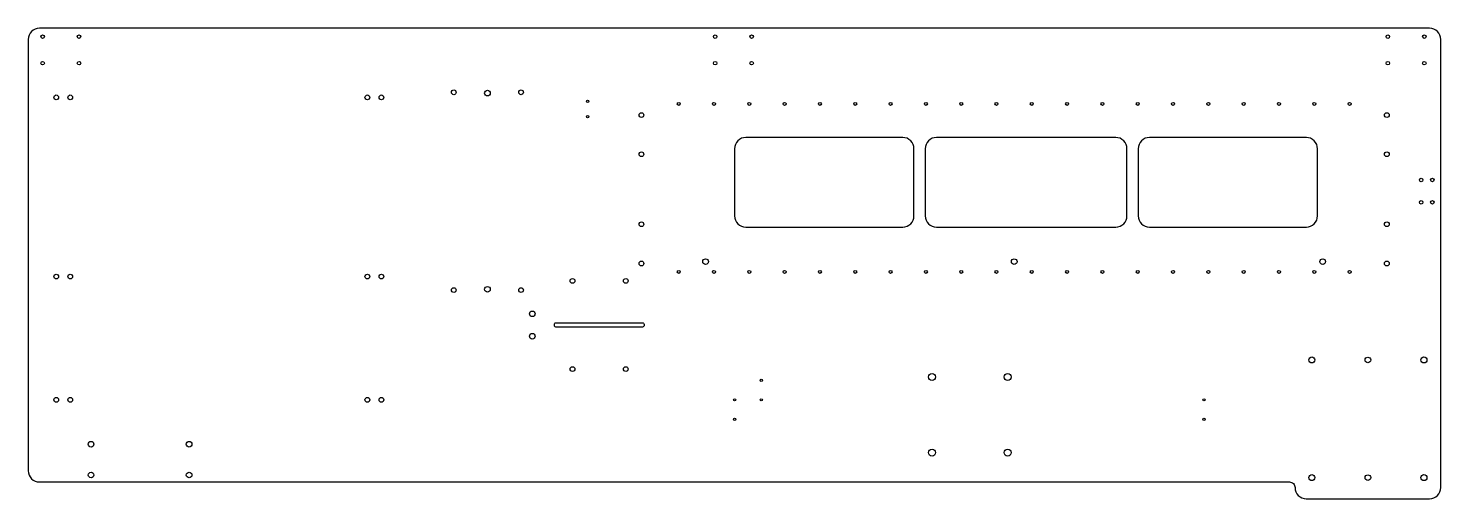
# Model space of a CAD drawing. Header units: inches. Extents: x -63 to 63, y -22 to 20.
import ezdxf

# ---------------------------------------------------------------- set-up
doc = ezdxf.new("R2010")
doc.units = ezdxf.units.IN
doc.layers.get('0').update_dxf_attribs({"linetype": 'CONTINUOUS'})

msp = doc.modelspace()

# ---------------------------------------------------------------- linework, layer by layer
for points in [[(49.5, -20.5, -0.414214), (50, -21, 0.414214), (51, -22), (62, -22, 0.414214), (63, -21), (63, 19, 0.414214), (62, 20), (-62, 20, 0.414214), (-63, 19), (-63, -19.5, 0.414214), (-62, -20.5)], [(1.01, 2.25), (15.01, 2.25, 0.414214), (16.01, 3.25), (16.01, 9.25, 0.414214), (15.01, 10.25), (1.01, 10.25, 0.414214), (0.01, 9.25), (0.01, 3.25, 0.414214)], [(34.01, 10.25), (18.01, 10.25, 0.414214), (17.01, 9.25), (17.01, 3.25, 0.414214), (18.01, 2.25), (34.01, 2.25, 0.414214), (35.01, 3.25), (35.01, 9.25, 0.414214)], [(52.01, 3.25), (52.01, 9.25, 0.414214), (51.01, 10.25), (37.01, 10.25, 0.414214), (36.01, 9.25), (36.01, 3.25, 0.414214), (37.01, 2.25), (51.01, 2.25, 0.414214)], [(-8.2, -6.3, -0.414214), (-8.07, -6.42), (-8.07, -6.55, -0.414214), (-8.2, -6.67), (-15.95, -6.67, -0.414214), (-16.07, -6.55), (-16.07, -6.42, -0.414214), (-15.95, -6.3)]]:
    msp.add_lwpolyline(points, format="xyb", close=True)
for centre, radius in [((-61.72, 19.25), 0.156), ((-58.47, 19.25), 0.156), ((-1.72, 19.25), 0.156), ((1.53, 19.25), 0.156), ((58.28, 19.25), 0.156), ((61.53, 19.25), 0.156), ((-61.72, 16.88), 0.156), ((-58.47, 16.88), 0.156), ((-1.72, 16.88), 0.156), ((1.53, 16.88), 0.156), ((58.28, 16.88), 0.156), ((61.53, 16.88), 0.156), ((-60.5, 13.83), 0.211), ((-59.25, 13.83), 0.211), ((-32.75, 13.83), 0.211), ((-31.5, 13.83), 0.211), ((-25.04, 14.28), 0.211), ((-22.04, 14.21), 0.25), ((-19.04, 14.28), 0.211), ((-13.1, 13.48), 0.101), ((-4.97, 13.25), 0.134), ((-1.83, 13.25), 0.134), ((1.32, 13.25), 0.134), ((4.47, 13.25), 0.134), ((7.62, 13.25), 0.134), ((10.77, 13.25), 0.134), ((13.92, 13.25), 0.134), ((17.07, 13.25), 0.134), ((20.22, 13.25), 0.134), ((23.37, 13.25), 0.134), ((26.52, 13.25), 0.134), ((29.67, 13.25), 0.134), ((32.82, 13.25), 0.134), ((35.97, 13.25), 0.134), ((39.12, 13.25), 0.134), ((42.27, 13.25), 0.134), ((45.42, 13.25), 0.134), ((48.57, 13.25), 0.134), ((51.72, 13.25), 0.134), ((54.87, 13.25), 0.134), ((-13.1, 12.1), 0.101), ((-8.3, 12.25), 0.211), ((58.19, 12.25), 0.211), ((-8.3, 8.75), 0.211), ((58.19, 8.75), 0.211), ((61.25, 6.46), 0.156), ((62.25, 6.46), 0.156), ((61.25, 4.46), 0.156), ((62.25, 4.46), 0.156), ((-8.3, 2.5), 0.211), ((58.19, 2.5), 0.211), ((-8.3, -1), 0.211), ((-2.58, -0.83), 0.25), ((24.95, -0.83), 0.25), ((52.47, -0.83), 0.25), ((58.19, -1), 0.211), ((-60.5, -2.17), 0.211), ((-59.25, -2.17), 0.211), ((-32.75, -2.17), 0.211), ((-31.5, -2.17), 0.211), ((-14.45, -2.55), 0.211), ((-9.7, -2.55), 0.211), ((-4.97, -1.75), 0.134), ((-1.83, -1.75), 0.134), ((1.32, -1.75), 0.134), ((4.47, -1.75), 0.134), ((7.62, -1.75), 0.134), ((10.77, -1.75), 0.134), ((13.92, -1.75), 0.134), ((17.07, -1.75), 0.134), ((20.22, -1.75), 0.134), ((23.37, -1.75), 0.134), ((26.52, -1.75), 0.134), ((29.67, -1.75), 0.134), ((32.82, -1.75), 0.134), ((35.97, -1.75), 0.134), ((39.12, -1.75), 0.134), ((42.27, -1.75), 0.134), ((45.42, -1.75), 0.134), ((48.57, -1.75), 0.134), ((51.72, -1.75), 0.134), ((54.87, -1.75), 0.134), ((-25.04, -3.37), 0.211), ((-22.04, -3.3), 0.25), ((-19.04, -3.37), 0.211), ((-18.04, -5.49), 0.25), ((-18.04, -7.49), 0.25), ((51.5, -9.61), 0.266), ((56.5, -9.61), 0.25), ((61.5, -9.61), 0.266), ((-14.45, -10.42), 0.211), ((-9.7, -10.42), 0.211), ((2.39, -11.42), 0.101), ((17.62, -11.13), 0.312), ((24.37, -11.13), 0.313), ((-60.5, -13.17), 0.211), ((-59.25, -13.17), 0.211), ((-32.75, -13.17), 0.211), ((-31.5, -13.17), 0.211), ((0.01, -13.17), 0.101), ((2.39, -13.17), 0.101), ((41.88, -13.17), 0.101), ((0.01, -14.92), 0.101), ((41.88, -14.92), 0.101), ((-57.4, -17.13), 0.25), ((-48.65, -17.13), 0.25), ((17.62, -17.88), 0.312), ((24.37, -17.88), 0.313), ((-57.4, -19.88), 0.25), ((-48.65, -19.88), 0.25), ((51.5, -20.11), 0.266), ((56.5, -20.11), 0.25), ((61.5, -20.11), 0.266)]:
    msp.add_circle(centre, radius)

doc.saveas('drawing.dxf')
